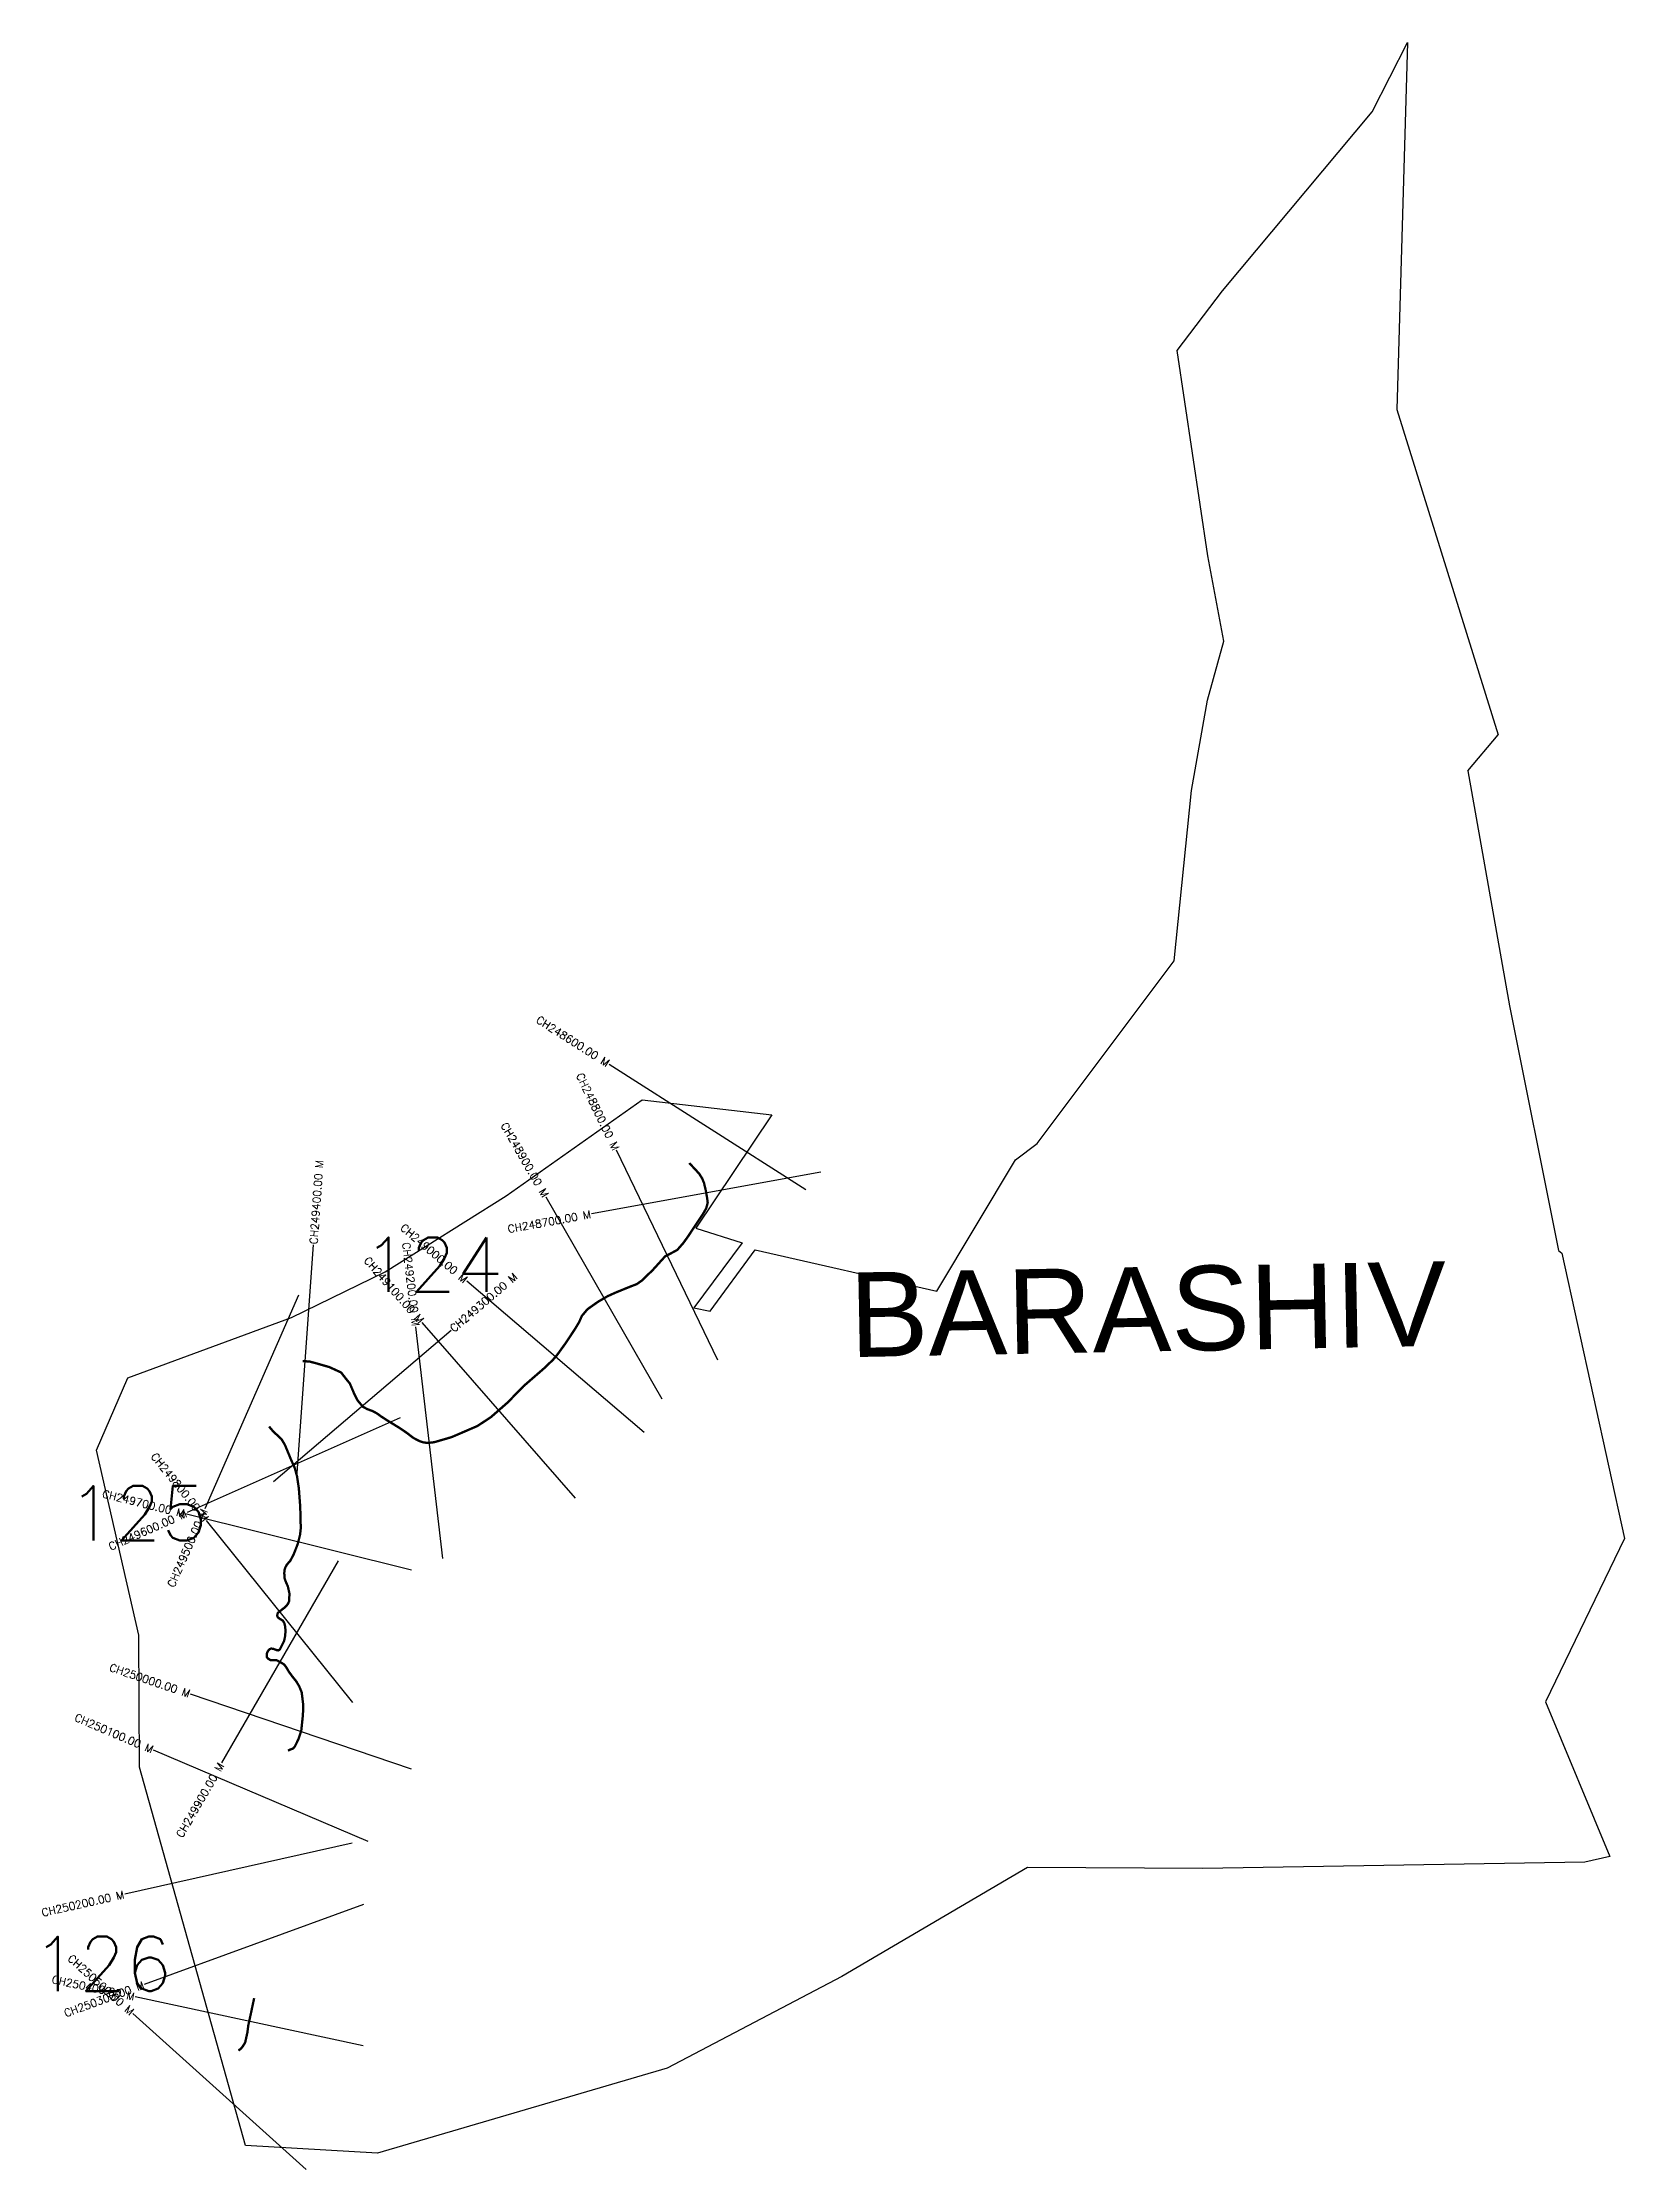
# Model space of a CAD drawing. Header units: metres. Extents: x 277526 to 279562, y 2042750 to 2045486.
import ezdxf
from ezdxf.enums import TextEntityAlignment as Align

# ---------------------------------------------------------------- set-up
doc = ezdxf.new("R2010")
doc.units = ezdxf.units.M
for name, color, linetype in [('CS', 134, 'Continuous'), ('CSMark', 6, 'Continuous'), ('NATURALLY PROTECTED', 3, 'Continuous'), ('village', 3, 'Continuous'), ('VILLAGE NAME', 250, 'Continuous')]:
    doc.layers.add(name, color=color, linetype=linetype)
doc.styles.get("Standard").update_dxf_attribs({"font": 'simplex.shx'})

msp = doc.modelspace()

# ---------------------------------------------------------------- linework, layer by layer
at = {"color": 6, "flags": 128}
msp.add_lwpolyline([(279360.2, 2044548.7), (279399.2, 2044595)], dxfattribs=at)
at = {"layer": 'CS'}
for p, q in [((278508.1, 2044009.9), (278255.2, 2044171.2)), ((278395.2, 2043790.7), (278264.6, 2044060.7)), ((278527.6, 2044032.6), (278232.5, 2043978.8)), ((278323.5, 2043740.4), (278174.1, 2044000.5)), ((277853.4, 2043639.7), (277874.7, 2043938.9)), ((278300.1, 2043697.5), (278071.9, 2043892.2)), ((277855.6, 2043874.4), (277735, 2043599.7)), ((278041.3, 2043535.5), (278006.6, 2043833.5)), ((278212, 2043613.4), (278014.5, 2043839.3)), ((277823.3, 2043634.6), (278051.7, 2043829.2)), ((277986.3, 2043716.4), (277712.1, 2043594.6)), ((278000.7, 2043520.7), (277709.6, 2043592.9)), ((277925.3, 2043350.6), (277737.3, 2043584.4)), ((277906.5, 2043532.5), (277756.5, 2043272.7)), ((278000.7, 2043264.6), (277716.6, 2043360.9)), ((277944.9, 2043171.4), (277668.9, 2043289)), ((277924.6, 2043169.6), (277631.9, 2043103.8)), ((277939, 2043090.4), (277657.1, 2042987.8)), ((277938.7, 2042908.9), (277645.3, 2042971.7)), ((277865.5, 2042749.7), (277642.3, 2042950.3))]:
    msp.add_line(p, q, dxfattribs=at)
at = {"layer": 'NATURALLY PROTECTED', "const_width": 3, "flags": 128}
for points in [[(278358.2, 2044044.2), (278363.5, 2044038.7), (278371, 2044030.6), (278374.9, 2044024.4), (278377.2, 2044018.7), (278379.6, 2044008.5), (278381.3, 2043998.8), (278382, 2043993.2), (278380.1, 2043986.2), (278376.7, 2043980.1), (278356.7, 2043949.9), (278350.5, 2043941.3), (278342.8, 2043932.5), (278332.6, 2043927), (278327.4, 2043924.5), (278311.1, 2043906.5), (278297.2, 2043893.1), (278290.8, 2043888.6), (278280.5, 2043884.6), (278263.8, 2043877.8), (278253.2, 2043873), (278240.8, 2043865.8), (278227.2, 2043856.2), (278220.1, 2043847.7), (278216.5, 2043839.6), (278211.4, 2043831.1), (278199.3, 2043812.8), (278188.5, 2043797.8), (278182.7, 2043791), (278171.4, 2043780.2), (278144.8, 2043757.1), (278124.6, 2043736.3), (278103, 2043717.4), (278085.6, 2043706), (278052.4, 2043691.7), (278030.1, 2043685.2), (278021.6, 2043684.2), (278015.6, 2043685.1), (278010.9, 2043686.7), (278003.3, 2043690.7), (277994.5, 2043697.4), (277985.2, 2043703.7), (277968.9, 2043713.7), (277961.7, 2043718.4), (277956.3, 2043722.3), (277950.9, 2043725.2), (277943.9, 2043727.8), (277938.5, 2043730.7), (277931.6, 2043738.8), (277927.4, 2043746.9), (277921.6, 2043760.6), (277916.3, 2043767.1), (277910.3, 2043774.9), (277895.2, 2043781.8), (277878.6, 2043786.6), (277869.9, 2043788.9), (277860.9, 2043789.6)], [(277817.7, 2043705.5), (277818.9, 2043703.8), (277823.1, 2043698.9), (277829.9, 2043692.6), (277833.7, 2043689), (277838.1, 2043681.5), (277845.9, 2043662.7), (277850.7, 2043651.9), (277853.6, 2043641.2), (277855.9, 2043625.9), (277857.7, 2043602.1), (277858.4, 2043574.3), (277857.5, 2043566.2), (277854.5, 2043554.3), (277849.2, 2043540.8), (277844.8, 2043532.5), (277840.5, 2043527.8), (277838.5, 2043524), (277837.3, 2043520.2), (277837.2, 2043516.1), (277837.6, 2043510), (277839.4, 2043505), (277841.8, 2043499.7), (277843.8, 2043490.7), (277843.6, 2043484.7), (277843.6, 2043481.2), (277842.1, 2043477.6), (277839.2, 2043473.9), (277836.1, 2043471.3), (277833.3, 2043469.2), (277831.1, 2043467.3), (277829, 2043465.7), (277828.3, 2043463.9), (277828.1, 2043461.9), (277829, 2043459.8), (277830.9, 2043458.4), (277835.4, 2043455.6), (277837.2, 2043452.5), (277838.3, 2043448.1), (277838.7, 2043443.3), (277838.4, 2043436.5), (277837, 2043429.7), (277831.4, 2043418.5), (277829.4, 2043417.4), (277827.2, 2043417.8), (277823.4, 2043419.3), (277820.4, 2043419.8), (277818.1, 2043418.9), (277816.9, 2043417.7), (277815.9, 2043416), (277815, 2043414.2), (277814.6, 2043411.7), (277814.7, 2043408.9), (277816, 2043407), (277819.7, 2043404.8), (277823.6, 2043404.7), (277827.3, 2043404.8), (277831.2, 2043402.7), (277836.8, 2043399.5), (277839.4, 2043396.2), (277843.3, 2043389.6), (277847.6, 2043383.8), (277852.7, 2043377.4), (277856.4, 2043371.2), (277859.6, 2043363.4), (277861.5, 2043347.7), (277861.5, 2043340.7), (277860.8, 2043331), (277859, 2043313.9), (277855.2, 2043302.8), (277850.8, 2043293.9), (277848.5, 2043291.2), (277844, 2043289.5), (277842, 2043288.5)], [(277798.4, 2042970.1), (277794.8, 2042953.1), (277790.9, 2042935.2), (277789.7, 2042925.8), (277786.8, 2042912.9), (277783.5, 2042907.7), (277781.3, 2042905.1), (277778.2, 2042902.7)]]:
    msp.add_lwpolyline(points, dxfattribs=at)
at = {"layer": 'village', "color": 6}
for points in [[(279561.5, 2043561.2, 0), (279460.1, 2043351.3, 0), (279542.6, 2043152.3, 0), (279510.7, 2043144.9, 0), (279018.9, 2043137, 0), (278793.4, 2043138, 0), (278554.4, 2042998.1, 0), (278329.9, 2042880.2, 0), (277957.1, 2042770.8, 0), (277787.1, 2042780.6, 0), (277650.7, 2043267.2, 0), (277650, 2043437.1, 0), (277595.6, 2043674.9, 0), (277635.8, 2043768, 0), (277846.5, 2043845.8, 0), (277966.9, 2043904.5, 0), (278122.8, 2044001.9, 0), (278297.7, 2044125.4, 0), (278464.3, 2044106.4, 0), (278366.6, 2043960.7, 0), (278426.3, 2043941.5, 0), (278364.1, 2043857.9, 0), (278385, 2043853.8, 0), (278443, 2043932.8, 0), (278676.6, 2043879.6, 0), (278778, 2044048.3, 0), (278806, 2044069.5, 0), (278982.3, 2044304.5, 0), (279004.5, 2044523.6, 0), (279025.1, 2044639.6, 0), (279046, 2044715.4, 0), (279025.3, 2044825.3, 0), (278986.2, 2045089.5, 0), (279044.3, 2045166.3, 0), (279236.9, 2045396.6, 0), (279282.4, 2045485.5, 0), (279268.7, 2045013.6, 0), (279399.2, 2044595, 0)], [(279360.2, 2044548.7, 0), (279413.4, 2044246.3, 0), (279476.7, 2043931.7, 0), (279480.9, 2043928.5, 0), (279561.5, 2043561.2, 0)]]:
    msp.add_polyline3d(points, dxfattribs=at)

# ---------------------------------------------------------------- texts
at = {"char_height": 70, "attachment_point": 1}
for s, insert in [('124', (277938.4, 2043948.6)), ('125', (277558.6, 2043628.9)), ('126', (277512.9, 2043049.2))]:
    msp.add_mtext_dynamic_manual_height_columns(s, width=95.172, gutter_width=1, heights=[0], dxfattribs=dict(at, insert=insert))
at = {"layer": 'CSMark'}
for s, rotation, p in [('CH248600.00 M', 327.4765, (278254.3, 2044171.7)), ('CH248800.00 M', 295.8206, (278264.1, 2044061.6)), ('CH248900.00 M', 299.8744, (278173.6, 2044001.4)), ('CH248700.00 M', 10.332, (278231.5, 2043978.6)), ('CH249000.00 M', 319.5356, (278071.1, 2043892.9)), ('CH249100.00 M', 311.1641, (278013.9, 2043840)), ('CH249200.00 M', 276.6523, (278006.5, 2043834.5)), ('CH249800.00 M', 308.8, (277736.7, 2043585.2)), ('CH249700.00 M', 346.0612, (277708.6, 2043593.2)), ('CH249600.00 M', 23.9373, (277711.1, 2043594.2)), ('CH249500.00 M', 66.2898, (277734.5, 2043598.8)), ('CH250000.00 M', 341.2776, (277715.6, 2043361.3)), ('CH250100.00 M', 336.9197, (277668, 2043289.4)), ('CH249900.00 M', 60.0092, (277756, 2043271.8)), ('CH250200.00 M', 12.6583, (277630.9, 2043103.6)), ('CH250500.00 M', 318.0529, (277641.6, 2042951)), ('CH250400.00 M', 347.9167, (277644.4, 2042971.9)), ('CH250300.00 M', 20.0129, (277656.2, 2042987.4))]:
    msp.add_text(s, height=10, rotation=rotation, dxfattribs=at).set_placement(p, align=Align.MIDDLE_RIGHT)
for s, rotation, p in [('CH249400.00 M', 85.9162, (277874.8, 2043939.9)), ('CH249300.00 M', 40.4252, (278052.4, 2043829.8))]:
    msp.add_text(s, height=10, rotation=rotation, dxfattribs=at).set_placement(p, align=Align.MIDDLE_LEFT)
at = {"layer": 'VILLAGE NAME', "insert": (278563.3, 2043903.3), "char_height": 108.748, "attachment_point": 1, "rotation": 1.1028}
msp.add_mtext_dynamic_manual_height_columns('{\\fArial|b0|i0|c0|p34;BARASHIV}', width=726.929, gutter_width=543.7, heights=[0], dxfattribs=at)

doc.saveas('drawing.dxf')
